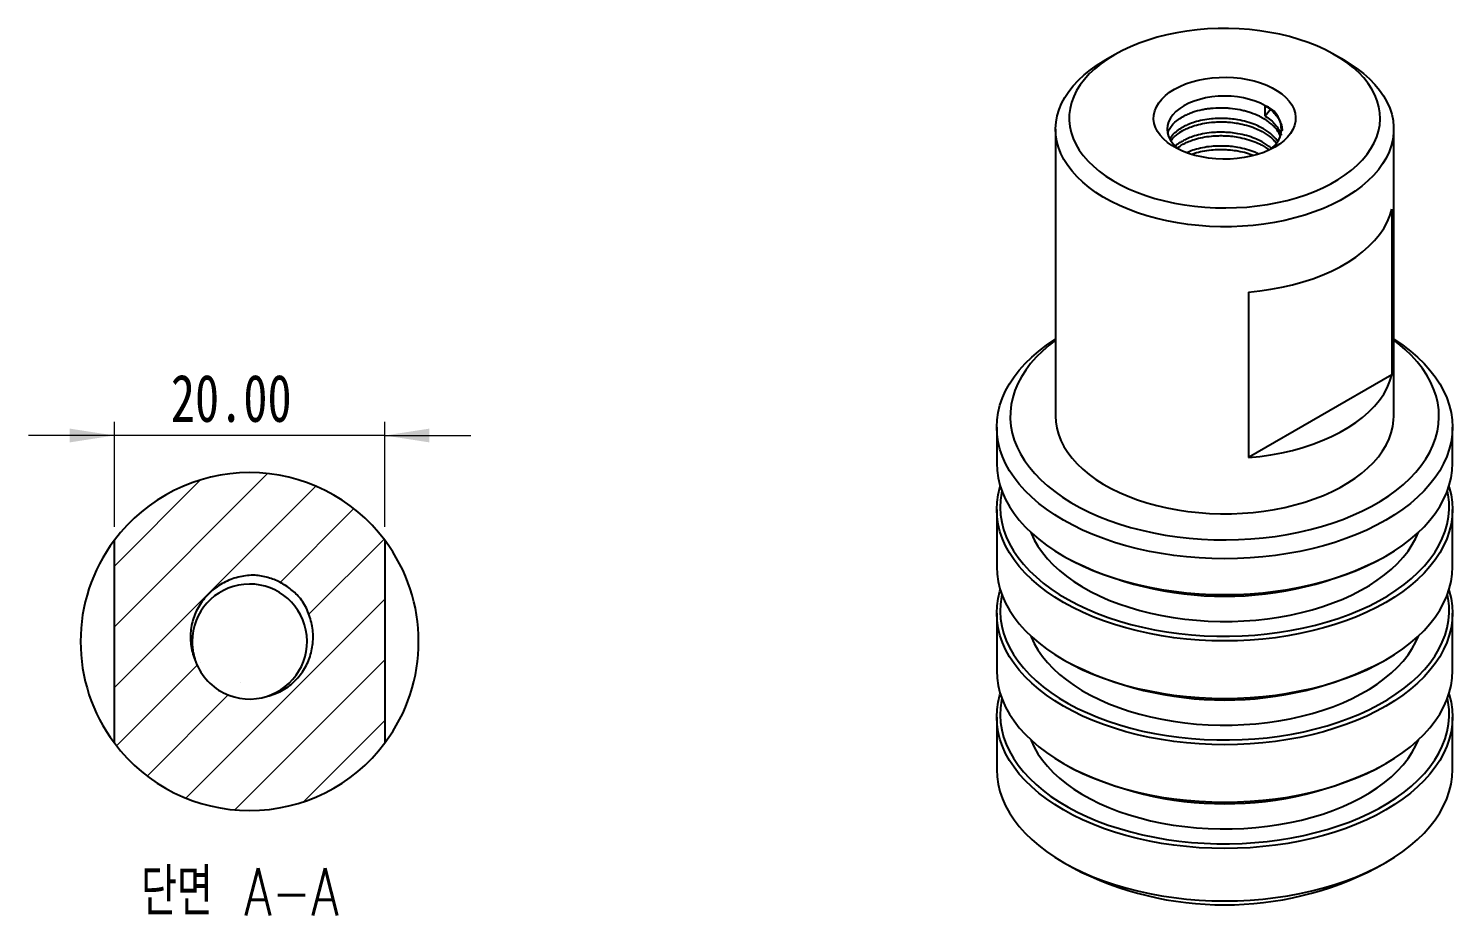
# Model space of a CAD drawing. Header units: millimetres. Extents: x 18 to 361, y 95 to 272.
# Drawn here: x 64.2 to 169.5, y 206.3 to 271.9 of the extents above; entities that cross this region are included whole.
import ezdxf

# ---------------------------------------------------------------- set-up
doc = ezdxf.new("R2010")
doc.units = ezdxf.units.MM
doc.styles.add('SLDTEXTSTYLE0', font='TXT', dxfattribs={"width": 0.75})
doc.styles.add('SLDTEXTSTYLE1', font='TXT', dxfattribs={"width": 0.75, "bigfont": 'bigfont'})
doc.dimstyles.new('SLDDIMSTYLE0', dxfattribs={"dimtxt": 3.5, "dimasz": 3.302, "dimexe": 0, "dimexo": 0.0625, "dimgap": 0.875, "dimtad": 1, "dimrnd": 1e-09, "dimzin": 4, "dimdsep": 46, "dimtxsty": 'SLDTEXTSTYLE0', "dimsah": 1, "dimcen": 0.09, "dimadec": 0, "dimazin": 1, "dimtfac": 1, "dimtmove": 0, "dimatfit": 0, "dimfxl": 0, "dimfrac": 2, "dimtolj": 1, "dimtzin": 12, "dimarcsym": 0})

# ---------------------------------------------------------------- blocks, each defined once
blk = doc.blocks.new('_D_15')
at = {"color": 7, "linetype": 'Continuous', "lineweight": 0}
for p, q in [((70.51, 235.06), (70.51, 242.81)), ((90.51, 235.06), (90.51, 242.81)), ((70.51, 241.81), (64.16, 241.81)), ((90.51, 241.81), (70.51, 241.81)), ((90.51, 241.81), (96.86, 241.81))]:
    blk.add_line(p, q, dxfattribs=at)
at = {"color": 7, "linetype": 'Continuous', "lineweight": 18}
for points in [[(70.51, 241.81), (67.21, 242.32), (67.21, 241.3)], [(90.51, 241.81), (93.81, 241.3), (93.81, 242.32)]]:
    blk.add_solid(points, dxfattribs=at)
at = {"color": 7, "linetype": 'Continuous', "lineweight": 18, "insert": (74.69, 246.32), "char_height": 3.5, "attachment_point": 1, "style": 'SLDTEXTSTYLE0'}
blk.add_mtext('20.00', dxfattribs=at)

msp = doc.modelspace()

# ---------------------------------------------------------------- hatches: boundary and pattern name
at = {"linetype": 'Continuous', "lineweight": 18}
h = msp.add_hatch(dxfattribs=at)
h.set_pattern_fill('ANSI31', style=0)
edge = h.paths.add_edge_path(flags=0)
edge.add_line((90.511, 219.064), (90.511, 234.064))
edge.add_arc((80.511, 226.564), 12.5, 36.8699, 143.1301)
edge.add_line((70.511, 234.064), (70.511, 219.064))
edge.add_arc((80.511, 226.564), 12.5, 216.8699, 323.1301)
edge = h.paths.add_edge_path(flags=0)
edge.add_spline(control_points=[(76.472, 225.243), (76.33, 225.579), (76.232, 225.936), (76.182, 226.296), (76.113, 226.793), (76.131, 227.309), (76.232, 227.8), (76.336, 228.308), (76.533, 228.805), (76.805, 229.247), (77.084, 229.7), (77.45, 230.107), (77.866, 230.439), (78.292, 230.778), (78.784, 231.047), (79.3, 231.222), (79.815, 231.397), (80.369, 231.481), (80.913, 231.474)], knot_values=[0, 0, 0, 0, 0.0010928, 0.0010928, 0.0010928, 0.0026071, 0.0026071, 0.0026071, 0.0041745, 0.0041745, 0.0041745, 0.0057826, 0.0057826, 0.0057826, 0.0074293, 0.0074293, 0.0074293, 0.0090745, 0.0090745, 0.0090745, 0.0090745], weights=[1, 1, 1, 1, 1, 1, 1, 1, 1, 1, 1, 1, 1, 1, 1, 1, 1, 1, 1], degree=3, periodic=0)
edge.add_spline(control_points=[(80.913, 231.474), (81.122, 231.457), (81.331, 231.426), (81.536, 231.383), (82.076, 231.268), (82.603, 231.059), (83.074, 230.772), (83.432, 230.553), (83.766, 230.286), (84.057, 229.984), (84.13, 229.909), (84.2, 229.832), (84.267, 229.752)], knot_values=[0, 0, 0, 0, 0.0006303, 0.0006303, 0.0006303, 0.0023049, 0.0023049, 0.0023049, 0.0035731, 0.0035731, 0.0035731, 0.0038852, 0.0038852, 0.0038852, 0.0038852], weights=[1, 1, 1, 1, 1, 1, 1, 1, 1, 1, 1, 1, 1], degree=3, periodic=0)
edge.add_spline(control_points=[(84.267, 229.752), (84.577, 229.332), (84.821, 228.854), (84.98, 228.356), (85.135, 227.868), (85.212, 227.348), (85.206, 226.836), (85.199, 226.328), (85.108, 225.815), (84.935, 225.338), (84.767, 224.873), (84.519, 224.43), (84.21, 224.044), (83.912, 223.672), (83.551, 223.342), (83.15, 223.085), (82.748, 222.827), (82.297, 222.635), (81.833, 222.525)], knot_values=[0, 0, 0, 0, 0.0015677, 0.0015677, 0.0015677, 0.0031036, 0.0031036, 0.0031036, 0.0046264, 0.0046264, 0.0046264, 0.0061083, 0.0061083, 0.0061083, 0.0075373, 0.0075373, 0.0075373, 0.008968, 0.008968, 0.008968, 0.008968], weights=[1, 1, 1, 1, 1, 1, 1, 1, 1, 1, 1, 1, 1, 1, 1, 1, 1, 1, 1], degree=3, periodic=0)
edge.add_arc((80.511, 226.564), 4.25, 198.10862, 288.11048, ccw=False)

# ---------------------------------------------------------------- linework, layer by layer
at = {"color": 7, "linetype": 'Continuous', "lineweight": 25}
for p, q in [((144.474, 269.977), (143.767, 269.569)), ((161.447, 269.569), (160.74, 269.977)), ((155.612, 265.436), (155.612, 266.202)), ((156.001, 265.919), (155.612, 265.436)), ((140.107, 264.467), (140.107, 243.237)), ((165.107, 243.237), (165.107, 264.467)), ((164.982, 258.547), (164.982, 246.299)), ((154.375, 252.424), (154.375, 240.176)), ((164.982, 246.299), (154.375, 240.176)), ((135.757, 242.42), (135.757, 239.767)), ((169.457, 239.767), (169.457, 242.42)), ((135.757, 236.337), (135.757, 232.091)), ((169.457, 232.091), (169.457, 236.337)), ((70.511, 219.064), (70.511, 234.064)), ((90.511, 234.064), (90.511, 219.064)), ((140.69, 232.889), (140.867, 232.787)), ((164.347, 232.787), (164.524, 232.889)), ((135.757, 228.662), (135.757, 224.416)), ((169.457, 224.416), (169.457, 228.662)), ((76.261, 226.564), (76.272, 226.271)), ((140.69, 225.214), (140.867, 225.112)), ((164.347, 225.112), (164.524, 225.214)), ((135.757, 220.986), (135.757, 217.108)), ((169.457, 217.108), (169.457, 220.986)), ((140.69, 217.538), (140.867, 217.436)), ((164.347, 217.436), (164.524, 217.538)), ((140.69, 210.23), (141.398, 209.822)), ((163.817, 209.822), (164.524, 210.23))]:
    msp.add_line(p, q, dxfattribs=at)
at = {"color": 7, "linetype": 'Continuous', "lineweight": 25, "flags": 128}
for points in [[(144.475, 269.978), (143.945, 269.65), (143.454, 269.303), (143.005, 268.937), (142.6, 268.554), (142.24, 268.157), (141.928, 267.746), (141.664, 267.324), (141.45, 266.893), (141.288, 266.455), (141.176, 266.011), (141.117, 265.564), (141.111, 265.115), (141.157, 264.668), (141.255, 264.223), (141.405, 263.783), (141.606, 263.35), (141.857, 262.925), (142.157, 262.512), (142.505, 262.111), (142.899, 261.724), (143.338, 261.354), (143.818, 261.002), (144.339, 260.669), (144.898, 260.357), (145.491, 260.068), (146.118, 259.803), (146.773, 259.562), (147.456, 259.348), (148.161, 259.161), (148.888, 259.001), (149.631, 258.871), (150.387, 258.769), (151.154, 258.698), (151.928, 258.656), (152.704, 258.645), (153.48, 258.664), (154.253, 258.713), (155.017, 258.792), (155.771, 258.901), (156.51, 259.039), (157.231, 259.205), (157.932, 259.399), (158.608, 259.62), (159.256, 259.867), (159.874, 260.138), (160.46, 260.433), (161.009, 260.75), (161.52, 261.088), (161.99, 261.445), (162.418, 261.819), (162.8, 262.21), (163.137, 262.614), (163.425, 263.03), (163.663, 263.457), (163.852, 263.892), (163.989, 264.334), (164.074, 264.779), (164.107, 265.227), (164.087, 265.676), (164.015, 266.122), (163.891, 266.565), (163.715, 267.002), (163.489, 267.431), (163.213, 267.85), (162.889, 268.257), (162.518, 268.651), (162.101, 269.03), (161.641, 269.391), (161.14, 269.734), (160.6, 270.056), (160.024, 270.357), (159.414, 270.634), (158.772, 270.888), (158.103, 271.115), (157.409, 271.316), (156.692, 271.489), (155.957, 271.634), (155.207, 271.75), (154.445, 271.837), (153.674, 271.894), (152.898, 271.92), (152.122, 271.916), (151.347, 271.882), (150.578, 271.818), (149.819, 271.724), (149.072, 271.601), (148.341, 271.449), (147.63, 271.268), (146.941, 271.061), (146.279, 270.827), (145.645, 270.567), (145.043, 270.284), (144.475, 269.978)], [(161.447, 269.569), (161.865, 269.316), (162.389, 268.96), (162.872, 268.585), (163.312, 268.192), (163.708, 267.784), (164.056, 267.363), (164.357, 266.929), (164.609, 266.485), (164.81, 266.032), (164.96, 265.573), (165.058, 265.109), (165.103, 264.642), (165.097, 264.175), (165.038, 263.709), (164.927, 263.246), (164.764, 262.788), (164.55, 262.337), (164.287, 261.895), (163.974, 261.464), (163.613, 261.046), (163.207, 260.642), (162.755, 260.254), (162.262, 259.883), (161.728, 259.532), (161.155, 259.202), (160.547, 258.893), (159.905, 258.608), (159.233, 258.348), (158.533, 258.113), (157.808, 257.905), (157.062, 257.724), (156.296, 257.572), (155.515, 257.449), (154.722, 257.355), (153.92, 257.291), (153.113, 257.257), (152.304, 257.253), (151.495, 257.279), (150.692, 257.336), (149.896, 257.423), (149.112, 257.539), (148.342, 257.684), (147.591, 257.857), (146.86, 258.059), (146.154, 258.287), (145.474, 258.541), (144.825, 258.82), (144.208, 259.123), (143.626, 259.448), (143.082, 259.794), (142.578, 260.159), (142.116, 260.543), (141.698, 260.943), (141.326, 261.359), (141.001, 261.787), (140.725, 262.226), (140.499, 262.675), (140.323, 263.131), (140.199, 263.593), (140.127, 264.058), (140.108, 264.525), (140.14, 264.992), (140.225, 265.457), (140.362, 265.918), (140.551, 266.372), (140.79, 266.819), (141.078, 267.255), (141.415, 267.68), (141.799, 268.092), (142.228, 268.488), (142.701, 268.867), (143.215, 269.228), (143.768, 269.569), (143.768, 269.569)], [(148.895, 267.426), (149.289, 267.632), (149.718, 267.814), (150.176, 267.97), (150.66, 268.098), (151.163, 268.197), (151.681, 268.267), (152.209, 268.305), (152.74, 268.313), (153.27, 268.29), (153.794, 268.236), (154.305, 268.151), (154.799, 268.037), (155.27, 267.895), (155.715, 267.726), (156.127, 267.532), (156.503, 267.315), (156.839, 267.077), (157.131, 266.821), (157.378, 266.549), (157.575, 266.264), (157.721, 265.969), (157.815, 265.666), (157.855, 265.36), (157.842, 265.053), (157.775, 264.749), (157.655, 264.45), (157.483, 264.159), (157.261, 263.88), (156.991, 263.616), (156.676, 263.368), (156.319, 263.14), (155.925, 262.935), (155.496, 262.753), (155.038, 262.597), (154.555, 262.469), (154.051, 262.37), (153.533, 262.3), (153.006, 262.261), (152.474, 262.254), (151.944, 262.277), (151.42, 262.331), (150.909, 262.416), (150.415, 262.529), (149.944, 262.672), (149.5, 262.841), (149.088, 263.035), (148.712, 263.252), (148.376, 263.49), (148.083, 263.746), (147.837, 264.018), (147.639, 264.303), (147.493, 264.598), (147.399, 264.901), (147.359, 265.207), (147.372, 265.514), (147.44, 265.818), (147.56, 266.117), (147.732, 266.408), (147.954, 266.687), (148.224, 266.951), (148.538, 267.199), (148.895, 267.426)], [(155.612, 266.202), (155.257, 266.385), (154.868, 266.544), (154.451, 266.677), (154.011, 266.783), (153.553, 266.859), (153.083, 266.905), (152.607, 266.92), (152.131, 266.905), (151.661, 266.859), (151.203, 266.783), (150.763, 266.677), (150.346, 266.544), (149.957, 266.385), (149.602, 266.202), (149.284, 265.997), (149.009, 265.772), (148.778, 265.531), (148.596, 265.277), (148.464, 265.013), (148.384, 264.742), (148.357, 264.467), (148.384, 264.192), (148.464, 263.921), (148.596, 263.657), (148.778, 263.402), (149.009, 263.162), (149.284, 262.937), (149.285, 262.936)], [(154.375, 252.424), (155.208, 252.51), (156.03, 252.627), (156.836, 252.777), (157.622, 252.958), (158.386, 253.169), (159.123, 253.409), (159.83, 253.678), (160.504, 253.974), (161.142, 254.295), (161.74, 254.641), (162.297, 255.009), (162.809, 255.398), (163.275, 255.806), (163.691, 256.232), (164.057, 256.672), (164.37, 257.126), (164.629, 257.592), (164.834, 258.066), (164.982, 258.547)], [(165.107, 248.943), (165.171, 248.902), (165.781, 248.485), (166.349, 248.049), (166.874, 247.596), (167.355, 247.126), (167.788, 246.641), (168.175, 246.143), (168.512, 245.633), (168.799, 245.113), (169.035, 244.585), (169.219, 244.05), (169.351, 243.509), (169.431, 242.966), (169.457, 242.42), (169.431, 241.875), (169.351, 241.331), (169.219, 240.791), (169.035, 240.256), (168.799, 239.727), (168.512, 239.208), (168.175, 238.698), (167.788, 238.2), (167.355, 237.715), (166.874, 237.245), (166.349, 236.791), (165.781, 236.355), (165.171, 235.939), (164.522, 235.542), (163.835, 235.167), (163.113, 234.815), (162.358, 234.487), (161.572, 234.184), (160.758, 233.907), (159.918, 233.656), (159.055, 233.433), (158.172, 233.239), (157.272, 233.073), (156.357, 232.937), (155.43, 232.83), (154.494, 232.754), (153.552, 232.708), (152.607, 232.693), (151.662, 232.708), (150.721, 232.754), (149.785, 232.83), (148.858, 232.937), (147.942, 233.073), (147.042, 233.239), (146.159, 233.433), (145.296, 233.656), (144.456, 233.907), (143.642, 234.184), (142.857, 234.487), (142.101, 234.815), (141.379, 235.167), (140.692, 235.542), (140.043, 235.939), (139.433, 236.355), (138.865, 236.791), (138.34, 237.245), (137.86, 237.715), (137.426, 238.2), (137.04, 238.698), (136.703, 239.208), (136.416, 239.727), (136.18, 240.256), (135.995, 240.791), (135.863, 241.331), (135.784, 241.875), (135.757, 242.42), (135.784, 242.966), (135.863, 243.509), (135.995, 244.05), (136.18, 244.585), (136.416, 245.113), (136.703, 245.633), (137.04, 246.143), (137.426, 246.641), (137.86, 247.126), (138.34, 247.596), (138.865, 248.049), (139.433, 248.485), (140.043, 248.902), (140.107, 248.943)], [(140.107, 248.863), (139.638, 248.497), (139.135, 248.057), (138.676, 247.601), (138.264, 247.13), (137.899, 246.647), (137.583, 246.152), (137.317, 245.647), (137.102, 245.135), (136.938, 244.616), (136.827, 244.093), (136.767, 243.566), (136.761, 243.039), (136.807, 242.512), (136.905, 241.988), (137.056, 241.468), (137.259, 240.954), (137.512, 240.447), (137.815, 239.95), (138.168, 239.463), (138.569, 238.989), (139.016, 238.529), (139.508, 238.085), (140.044, 237.658), (140.622, 237.249), (141.239, 236.861), (141.894, 236.493), (142.585, 236.148), (143.309, 235.827), (144.064, 235.53), (144.848, 235.258), (145.657, 235.013), (146.489, 234.796), (147.341, 234.607), (148.211, 234.446), (149.096, 234.314), (149.992, 234.212), (150.897, 234.14), (151.808, 234.098), (152.721, 234.087), (153.634, 234.106), (154.544, 234.155), (155.447, 234.235), (156.341, 234.344), (157.222, 234.483), (158.088, 234.651), (158.935, 234.848), (159.762, 235.072), (160.565, 235.324), (161.342, 235.601), (162.089, 235.905), (162.805, 236.232), (163.487, 236.583), (164.133, 236.956), (164.741, 237.35), (165.308, 237.763), (165.833, 238.195), (166.315, 238.643), (166.75, 239.106), (167.139, 239.584), (167.479, 240.073), (167.771, 240.573), (168.011, 241.082), (168.201, 241.597), (168.338, 242.119), (168.424, 242.644), (168.457, 243.171), (168.437, 243.698), (168.365, 244.224), (168.24, 244.746), (168.063, 245.264), (167.835, 245.774), (167.557, 246.277), (167.229, 246.769), (166.852, 247.249), (166.428, 247.716), (165.958, 248.169), (165.443, 248.604), (165.107, 248.863)], [(154.375, 240.176), (155.208, 240.261), (156.03, 240.379), (156.836, 240.529), (157.622, 240.71), (158.386, 240.921), (159.123, 241.161), (159.83, 241.43), (160.504, 241.726), (161.142, 242.047), (161.74, 242.393), (162.297, 242.761), (162.809, 243.15), (163.275, 243.558), (163.691, 243.984), (164.057, 244.424), (164.37, 244.878), (164.629, 245.344), (164.834, 245.818), (164.982, 246.299)], [(140.107, 243.237), (140.127, 242.828), (140.199, 242.363), (140.323, 241.901), (140.499, 241.445), (140.725, 240.996), (141.001, 240.557), (141.326, 240.128), (141.698, 239.713), (142.116, 239.313), (142.578, 238.929), (143.082, 238.564), (143.626, 238.218), (144.208, 237.892), (144.825, 237.59), (145.474, 237.311), (146.154, 237.057), (146.86, 236.829), (147.591, 236.627), (148.342, 236.454), (149.112, 236.309), (149.896, 236.192), (150.692, 236.106), (151.495, 236.049), (152.304, 236.023), (153.113, 236.027), (153.92, 236.061), (154.722, 236.125), (155.515, 236.219), (156.296, 236.342), (157.062, 236.494), (157.808, 236.675), (158.533, 236.883), (159.233, 237.118), (159.905, 237.378), (160.547, 237.663), (161.155, 237.972), (161.728, 238.302), (162.262, 238.653), (162.755, 239.024), (163.207, 239.412), (163.613, 239.816), (163.974, 240.234), (164.287, 240.665), (164.55, 241.107), (164.764, 241.558), (164.927, 242.016), (165.038, 242.479), (165.097, 242.945), (165.107, 243.237)], [(135.757, 239.767), (135.784, 239.221), (135.863, 238.677), (135.995, 238.137), (136.18, 237.602), (136.416, 237.074), (136.703, 236.554), (137.04, 236.044), (137.426, 235.546), (137.86, 235.061), (138.34, 234.591), (138.865, 234.138), (139.433, 233.702), (140.043, 233.285), (140.692, 232.888), (141.379, 232.513), (142.101, 232.161), (142.857, 231.833), (143.642, 231.53), (144.456, 231.253), (145.296, 231.003), (146.159, 230.78), (147.042, 230.585), (147.942, 230.419), (148.858, 230.283), (149.785, 230.177), (150.721, 230.1), (151.662, 230.055), (152.607, 230.039), (153.552, 230.055), (154.494, 230.1), (155.43, 230.177), (156.357, 230.283), (157.272, 230.419), (158.172, 230.585), (159.055, 230.78), (159.918, 231.003), (160.758, 231.253), (161.572, 231.53), (162.358, 231.833), (163.113, 232.161), (163.835, 232.513), (164.522, 232.888), (165.171, 233.285), (165.781, 233.702), (166.349, 234.138), (166.874, 234.591), (167.355, 235.061), (167.788, 235.546), (168.175, 236.044), (168.512, 236.554), (168.799, 237.074), (169.035, 237.602), (169.219, 238.137), (169.351, 238.677), (169.431, 239.221), (169.457, 239.767)], [(169.193, 238.052), (169.219, 237.966), (169.351, 237.426), (169.431, 236.882), (169.457, 236.337), (169.431, 235.792), (169.351, 235.248), (169.219, 234.708), (169.035, 234.173), (168.799, 233.644), (168.512, 233.124), (168.175, 232.615), (167.788, 232.117), (167.355, 231.632), (166.874, 231.162), (166.349, 230.708), (165.781, 230.272), (165.171, 229.855), (164.522, 229.459), (163.835, 229.084), (163.113, 228.732), (162.358, 228.404), (161.572, 228.101), (160.758, 227.823), (159.918, 227.573), (159.055, 227.35), (158.172, 227.156), (157.272, 226.99), (156.357, 226.854), (155.43, 226.747), (154.494, 226.671), (153.552, 226.625), (152.607, 226.61), (151.662, 226.625), (150.721, 226.671), (149.785, 226.747), (148.858, 226.854), (147.942, 226.99), (147.042, 227.156), (146.159, 227.35), (145.296, 227.573), (144.456, 227.823), (143.642, 228.101), (142.857, 228.404), (142.101, 228.732), (141.379, 229.084), (140.692, 229.459), (140.043, 229.855), (139.433, 230.272), (138.865, 230.708), (138.34, 231.162), (137.86, 231.632), (137.426, 232.117), (137.04, 232.615), (136.703, 233.124), (136.416, 233.644), (136.18, 234.173), (135.995, 234.708), (135.863, 235.248), (135.784, 235.792), (135.757, 236.337), (135.784, 236.882), (135.863, 237.426), (135.995, 237.966), (136.021, 238.052)], [(136.134, 237.722), (136.101, 237.556), (136.028, 237.016), (136.008, 236.473), (136.041, 235.931), (136.127, 235.391), (136.266, 234.855), (136.458, 234.324), (136.701, 233.8), (136.995, 233.285), (137.339, 232.78), (137.732, 232.288), (138.173, 231.809), (138.66, 231.345), (139.191, 230.897), (139.766, 230.468), (140.382, 230.059), (141.036, 229.67), (141.728, 229.303), (142.455, 228.959), (143.214, 228.64), (144.004, 228.346), (144.821, 228.078), (145.663, 227.837), (146.527, 227.624), (147.411, 227.44), (148.311, 227.285), (149.225, 227.159), (150.15, 227.064), (151.082, 226.999), (152.02, 226.964), (152.96, 226.96), (153.898, 226.987), (154.832, 227.045), (155.759, 227.133), (156.676, 227.251), (157.58, 227.398), (158.468, 227.575), (159.338, 227.781), (160.185, 228.015), (161.009, 228.276), (161.805, 228.564), (162.572, 228.877), (163.307, 229.215), (164.008, 229.576), (164.673, 229.959), (165.298, 230.364), (165.883, 230.788), (166.426, 231.231), (166.924, 231.691), (167.376, 232.166), (167.782, 232.656), (168.138, 233.158), (168.445, 233.67), (168.701, 234.192), (168.905, 234.722), (169.057, 235.257), (169.157, 235.796), (169.203, 236.338), (169.197, 236.88), (169.137, 237.421), (169.081, 237.722)], [(138.277, 234.649), (138.301, 234.591), (138.528, 234.101), (138.806, 233.619), (139.134, 233.148), (139.509, 232.689), (139.932, 232.243), (140.4, 231.813), (140.911, 231.4), (141.465, 231.006), (142.058, 230.631), (142.69, 230.277), (143.356, 229.946), (144.056, 229.639), (144.786, 229.356), (145.545, 229.099), (146.328, 228.868), (147.134, 228.665), (147.96, 228.49), (148.803, 228.344), (149.658, 228.228), (150.525, 228.141), (151.399, 228.084), (152.277, 228.057), (153.157, 228.061), (154.034, 228.095), (154.907, 228.16), (155.771, 228.254), (156.624, 228.378), (157.462, 228.531), (158.283, 228.713), (159.084, 228.923), (159.862, 229.16), (160.613, 229.424), (161.336, 229.713), (162.028, 230.027), (162.686, 230.364), (163.308, 230.723), (163.892, 231.103), (164.435, 231.502), (164.936, 231.919), (165.392, 232.353), (165.803, 232.802), (166.167, 233.264), (166.482, 233.738), (166.748, 234.222), (166.937, 234.649)], [(135.757, 232.091), (135.784, 231.546), (135.863, 231.002), (135.995, 230.462), (136.18, 229.926), (136.416, 229.398), (136.703, 228.878), (137.04, 228.369), (137.426, 227.871), (137.86, 227.386), (138.34, 226.916), (138.865, 226.462), (139.433, 226.026), (140.043, 225.609), (140.692, 225.213), (141.379, 224.838), (142.101, 224.486), (142.857, 224.158), (143.642, 223.855), (144.456, 223.577), (145.296, 223.327), (146.159, 223.104), (147.042, 222.91), (147.942, 222.744), (148.858, 222.608), (149.785, 222.501), (150.721, 222.425), (151.662, 222.379), (152.607, 222.364), (153.552, 222.379), (154.494, 222.425), (155.43, 222.501), (156.357, 222.608), (157.272, 222.744), (158.172, 222.91), (159.055, 223.104), (159.918, 223.327), (160.758, 223.577), (161.572, 223.855), (162.358, 224.158), (163.113, 224.486), (163.835, 224.838), (164.522, 225.213), (165.171, 225.609), (165.781, 226.026), (166.349, 226.462), (166.874, 226.916), (167.355, 227.386), (167.788, 227.871), (168.175, 228.369), (168.512, 228.878), (168.799, 229.398), (169.035, 229.926), (169.219, 230.462), (169.351, 231.002), (169.431, 231.546), (169.457, 232.091)], [(169.193, 230.376), (169.219, 230.291), (169.351, 229.751), (169.431, 229.207), (169.457, 228.662), (169.431, 228.116), (169.351, 227.572), (169.219, 227.032), (169.035, 226.497), (168.799, 225.969), (168.512, 225.449), (168.175, 224.939), (167.788, 224.441), (167.355, 223.956), (166.874, 223.486), (166.349, 223.033), (165.781, 222.597), (165.171, 222.18), (164.522, 221.783), (163.835, 221.408), (163.113, 221.056), (162.358, 220.728), (161.572, 220.425), (160.758, 220.148), (159.918, 219.898), (159.055, 219.675), (158.172, 219.48), (157.272, 219.314), (156.357, 219.178), (155.43, 219.072), (154.494, 218.995), (153.552, 218.95), (152.607, 218.934), (151.662, 218.95), (150.721, 218.995), (149.785, 219.072), (148.858, 219.178), (147.942, 219.314), (147.042, 219.48), (146.159, 219.675), (145.296, 219.898), (144.456, 220.148), (143.642, 220.425), (142.857, 220.728), (142.101, 221.056), (141.379, 221.408), (140.692, 221.783), (140.043, 222.18), (139.433, 222.597), (138.865, 223.033), (138.34, 223.486), (137.86, 223.956), (137.426, 224.441), (137.04, 224.939), (136.703, 225.449), (136.416, 225.969), (136.18, 226.497), (135.995, 227.032), (135.863, 227.572), (135.784, 228.116), (135.757, 228.662), (135.784, 229.207), (135.863, 229.751), (135.995, 230.291), (136.021, 230.376)], [(136.134, 230.046), (136.101, 229.881), (136.028, 229.34), (136.008, 228.798), (136.041, 228.256), (136.127, 227.716), (136.266, 227.179), (136.458, 226.648), (136.701, 226.124), (136.995, 225.609), (137.339, 225.105), (137.732, 224.612), (138.173, 224.133), (138.66, 223.669), (139.191, 223.222), (139.766, 222.793), (140.382, 222.383), (141.036, 221.994), (141.728, 221.627), (142.455, 221.284), (143.214, 220.964), (144.004, 220.67), (144.821, 220.402), (145.663, 220.162), (146.527, 219.949), (147.411, 219.764), (148.311, 219.609), (149.225, 219.484), (150.15, 219.388), (151.082, 219.323), (152.02, 219.289), (152.96, 219.285), (153.898, 219.312), (154.832, 219.369), (155.759, 219.457), (156.676, 219.575), (157.58, 219.723), (158.468, 219.9), (159.338, 220.106), (160.185, 220.34), (161.009, 220.601), (161.805, 220.888), (162.572, 221.202), (163.307, 221.539), (164.008, 221.9), (164.673, 222.284), (165.298, 222.689), (165.883, 223.113), (166.426, 223.556), (166.924, 224.016), (167.376, 224.491), (167.782, 224.98), (168.138, 225.482), (168.445, 225.995), (168.701, 226.517), (168.905, 227.046), (169.057, 227.581), (169.157, 228.121), (169.203, 228.662), (169.197, 229.205), (169.137, 229.746), (169.081, 230.046)], [(138.277, 226.974), (138.301, 226.916), (138.528, 226.425), (138.806, 225.943), (139.134, 225.472), (139.509, 225.013), (139.932, 224.568), (140.4, 224.138), (140.911, 223.725), (141.465, 223.33), (142.058, 222.956), (142.69, 222.602), (143.356, 222.271), (144.056, 221.963), (144.786, 221.68), (145.545, 221.423), (146.328, 221.193), (147.134, 220.99), (147.96, 220.815), (148.803, 220.669), (149.658, 220.552), (150.525, 220.465), (151.399, 220.408), (152.277, 220.382), (153.157, 220.385), (154.034, 220.42), (154.907, 220.484), (155.771, 220.578), (156.624, 220.702), (157.462, 220.856), (158.283, 221.038), (159.084, 221.248), (159.862, 221.485), (160.613, 221.749), (161.336, 222.038), (162.028, 222.351), (162.686, 222.688), (163.308, 223.047), (163.892, 223.427), (164.435, 223.826), (164.936, 224.244), (165.392, 224.678), (165.803, 225.127), (166.167, 225.589), (166.482, 226.063), (166.748, 226.547), (166.937, 226.974)], [(135.757, 224.416), (135.784, 223.87), (135.863, 223.326), (135.995, 222.786), (136.18, 222.251), (136.416, 221.723), (136.703, 221.203), (137.04, 220.693), (137.426, 220.195), (137.86, 219.71), (138.34, 219.24), (138.865, 218.787), (139.433, 218.351), (140.043, 217.934), (140.692, 217.537), (141.379, 217.162), (142.101, 216.81), (142.857, 216.482), (143.642, 216.179), (144.456, 215.902), (145.296, 215.652), (146.159, 215.429), (147.042, 215.234), (147.942, 215.068), (148.858, 214.932), (149.785, 214.826), (150.721, 214.749), (151.662, 214.704), (152.607, 214.688), (153.552, 214.704), (154.494, 214.749), (155.43, 214.826), (156.357, 214.932), (157.272, 215.068), (158.172, 215.234), (159.055, 215.429), (159.918, 215.652), (160.758, 215.902), (161.572, 216.179), (162.358, 216.482), (163.113, 216.81), (163.835, 217.162), (164.522, 217.537), (165.171, 217.934), (165.781, 218.351), (166.349, 218.787), (166.874, 219.24), (167.355, 219.71), (167.788, 220.195), (168.175, 220.693), (168.512, 221.203), (168.799, 221.723), (169.035, 222.251), (169.219, 222.786), (169.351, 223.326), (169.431, 223.87), (169.457, 224.416)], [(169.193, 222.701), (169.219, 222.615), (169.351, 222.075), (169.431, 221.531), (169.457, 220.986), (169.431, 220.441), (169.351, 219.897), (169.219, 219.357), (169.035, 218.822), (168.799, 218.293), (168.512, 217.773), (168.175, 217.264), (167.788, 216.766), (167.355, 216.281), (166.874, 215.811), (166.349, 215.357), (165.781, 214.921), (165.171, 214.504), (164.522, 214.108), (163.835, 213.733), (163.113, 213.381), (162.358, 213.053), (161.572, 212.75), (160.758, 212.473), (159.918, 212.222), (159.055, 211.999), (158.172, 211.805), (157.272, 211.639), (156.357, 211.503), (155.43, 211.396), (154.494, 211.32), (153.552, 211.274), (152.607, 211.259), (151.662, 211.274), (150.721, 211.32), (149.785, 211.396), (148.858, 211.503), (147.942, 211.639), (147.042, 211.805), (146.159, 211.999), (145.296, 212.222), (144.456, 212.473), (143.642, 212.75), (142.857, 213.053), (142.101, 213.381), (141.379, 213.733), (140.692, 214.108), (140.043, 214.504), (139.433, 214.921), (138.865, 215.357), (138.34, 215.811), (137.86, 216.281), (137.426, 216.766), (137.04, 217.264), (136.703, 217.773), (136.416, 218.293), (136.18, 218.822), (135.995, 219.357), (135.863, 219.897), (135.784, 220.441), (135.757, 220.986), (135.784, 221.531), (135.863, 222.075), (135.995, 222.615), (136.021, 222.701)], [(136.134, 222.371), (136.101, 222.205), (136.028, 221.665), (136.008, 221.122), (136.041, 220.58), (136.127, 220.04), (136.266, 219.504), (136.458, 218.973), (136.701, 218.449), (136.995, 217.934), (137.339, 217.429), (137.732, 216.937), (138.173, 216.458), (138.66, 215.994), (139.191, 215.547), (139.766, 215.117), (140.382, 214.708), (141.036, 214.319), (141.728, 213.952), (142.455, 213.608), (143.214, 213.289), (144.004, 212.995), (144.821, 212.727), (145.663, 212.486), (146.527, 212.273), (147.411, 212.089), (148.311, 211.934), (149.225, 211.808), (150.15, 211.713), (151.082, 211.648), (152.02, 211.613), (152.96, 211.609), (153.898, 211.636), (154.832, 211.694), (155.759, 211.782), (156.676, 211.9), (157.58, 212.047), (158.468, 212.224), (159.338, 212.43), (160.185, 212.664), (161.009, 212.925), (161.805, 213.213), (162.572, 213.526), (163.307, 213.864), (164.008, 214.225), (164.673, 214.608), (165.298, 215.013), (165.883, 215.437), (166.426, 215.88), (166.924, 216.34), (167.376, 216.815), (167.782, 217.305), (168.138, 217.807), (168.445, 218.319), (168.701, 218.841), (168.905, 219.371), (169.057, 219.906), (169.157, 220.445), (169.203, 220.987), (169.197, 221.529), (169.137, 222.07), (169.081, 222.371)], [(138.277, 219.298), (138.301, 219.24), (138.528, 218.75), (138.806, 218.268), (139.134, 217.797), (139.509, 217.338), (139.932, 216.892), (140.4, 216.462), (140.911, 216.049), (141.465, 215.655), (142.058, 215.28), (142.69, 214.926), (143.356, 214.595), (144.056, 214.288), (144.786, 214.005), (145.545, 213.748), (146.328, 213.517), (147.134, 213.314), (147.96, 213.139), (148.803, 212.993), (149.658, 212.877), (150.525, 212.79), (151.399, 212.733), (152.277, 212.706), (153.157, 212.71), (154.034, 212.744), (154.907, 212.809), (155.771, 212.903), (156.624, 213.027), (157.462, 213.18), (158.283, 213.362), (159.084, 213.572), (159.862, 213.809), (160.613, 214.073), (161.336, 214.362), (162.028, 214.676), (162.686, 215.013), (163.308, 215.372), (163.892, 215.752), (164.435, 216.151), (164.936, 216.568), (165.392, 217.002), (165.803, 217.451), (166.167, 217.913), (166.482, 218.387), (166.748, 218.871), (166.937, 219.298)], [(135.757, 217.108), (135.784, 216.562), (135.863, 216.018), (135.995, 215.478), (136.18, 214.943), (136.416, 214.415), (136.703, 213.895), (137.04, 213.385), (137.426, 212.887), (137.86, 212.402), (138.34, 211.932), (138.865, 211.479), (139.433, 211.043), (140.043, 210.626), (140.692, 210.229), (141.379, 209.854), (142.101, 209.502), (142.857, 209.174), (143.642, 208.871), (144.456, 208.594), (145.296, 208.344), (146.159, 208.121), (147.042, 207.926), (147.942, 207.76), (148.858, 207.624), (149.785, 207.518), (150.721, 207.441), (151.662, 207.396), (152.607, 207.38), (153.552, 207.396), (154.494, 207.441), (155.43, 207.518), (156.357, 207.624), (157.272, 207.76), (158.172, 207.926), (159.055, 208.121), (159.918, 208.344), (160.758, 208.594), (161.572, 208.871), (162.358, 209.174), (163.113, 209.502), (163.835, 209.854), (164.522, 210.229), (165.171, 210.626), (165.781, 211.043), (166.349, 211.479), (166.874, 211.932), (167.355, 212.402), (167.788, 212.887), (168.175, 213.385), (168.512, 213.895), (168.799, 214.415), (169.035, 214.943), (169.219, 215.478), (169.351, 216.018), (169.431, 216.562), (169.457, 217.108)]]:
    msp.add_lwpolyline(points, dxfattribs=at)
at = {"color": 7, "linetype": 'Continuous', "lineweight": 25}
for centre, radius, start, end in [((154.98, 264.492), 1.823, 301.03139, 69.6922), ((80.511, 226.564), 12.5, 36.8699, 143.1301), ((80.511, 226.564), 12.5, 143.1301, 216.8699), ((80.511, 226.564), 12.5, 323.1301, 36.8699), ((152.607, 255.356), 25.44, 242.51758, 297.48242), ((80.51, 226.568), 4.249, 287.04224, 180.05149), ((80.511, 226.564), 4.25, 198.10862, 288.10921), ((152.607, 247.681), 25.44, 242.51758, 297.48242), ((80.511, 226.564), 12.5, 216.8699, 323.1301), ((152.607, 240.005), 25.44, 242.51758, 297.48242), ((152.607, 231.425), 24.338, 242.57565, 297.42435)]:
    msp.add_arc(centre, radius, start, end, dxfattribs=at)
for points, knots in [([(148.41, 264.149), (148.418, 264.192), (148.448, 264.346), (148.595, 264.603), (148.845, 264.91), (149.178, 265.194), (149.461, 265.355), (149.602, 265.436)], [0, 0, 0, 0, 0.08628341, 0.31471256, 0.54314171, 0.77157085, 1, 1, 1, 1]), ([(156.736, 263.931), (156.719, 263.973), (156.645, 264.166), (156.477, 264.419), (156.247, 264.68), (156.032, 264.881), (155.805, 265.057), (155.551, 265.222), (155.314, 265.356), (154.933, 265.541), (154.516, 265.698), (154.074, 265.822), (153.619, 265.926), (153.146, 265.995), (152.668, 266.027), (152.189, 266.038), (151.714, 266.013), (151.255, 265.955), (150.807, 265.875), (150.357, 265.755), (149.918, 265.592), (149.708, 265.488), (149.602, 265.436)], [0, 0, 0, 0, 0.0232397, 0.1069955, 0.1462542, 0.1825596, 0.2360444, 0.2664035, 0.30406, 0.3419583, 0.4257151, 0.463372, 0.5012706, 0.5850276, 0.622688, 0.6605903, 0.7443563, 0.7820127, 0.8199108, 0.9036666, 0.9515825, 1, 1, 1, 1]), ([(155.612, 266.202), (155.754, 266.105), (156.036, 265.911), (156.368, 265.579), (156.624, 265.225), (156.787, 264.852), (156.861, 264.553), (156.85, 264.382), (156.847, 264.339)], [0, 0, 0, 0, 0.1875047, 0.3750094, 0.5625141, 0.7500188, 0.9375235, 1, 1, 1, 1]), ([(155.612, 265.436), (155.753, 265.339), (156.036, 265.146), (156.37, 264.814), (156.618, 264.459), (156.756, 264.194), (156.783, 264.049), (156.786, 264.032)], [0, 0, 0, 0, 0.24167123, 0.48334247, 0.7250137, 0.96668494, 1, 1, 1, 1]), ([(148.553, 263.733), (148.57, 263.767), (148.639, 263.909), (148.85, 264.143), (149.177, 264.428), (149.46, 264.59), (149.602, 264.671)], [0, 0, 0, 0, 0.0943199, 0.3962132, 0.6981066, 1, 1, 1, 1]), ([(149.602, 264.416), (149.443, 264.323), (149.182, 264.172), (148.927, 263.956), (148.765, 263.788), (148.676, 263.685), (148.638, 263.625), (148.636, 263.622)], [0, 0, 0, 0, 0.39519333, 0.64751886, 0.80037418, 0.98954672, 1, 1, 1, 1]), ([(156.541, 263.542), (156.538, 263.547), (156.467, 263.684), (156.253, 263.912), (155.937, 264.198), (155.617, 264.419), (155.265, 264.62), (154.81, 264.828), (154.241, 265.021), (153.632, 265.159), (153.082, 265.235), (152.607, 265.266), (152.132, 265.27), (151.583, 265.237), (150.974, 265.149), (150.405, 265.005), (149.948, 264.841), (149.707, 264.723), (149.602, 264.671)], [0, 0, 0, 0, 0.0027898, 0.0838704, 0.1503556, 0.2022319, 0.2541081, 0.3205933, 0.4016739, 0.4827545, 0.5492397, 0.6011159, 0.6529922, 0.7194774, 0.800558, 0.8816402, 0.9481254, 1, 1, 1, 1]), ([(149.602, 264.416), (149.707, 264.467), (149.948, 264.586), (150.405, 264.75), (150.974, 264.893), (151.583, 264.982), (152.132, 265.014), (152.607, 265.011), (153.082, 264.979), (153.632, 264.904), (154.24, 264.766), (154.81, 264.573), (155.265, 264.365), (155.618, 264.163), (155.935, 263.942), (156.222, 263.698), (156.368, 263.508), (156.433, 263.423)], [0, 0, 0, 0, 0.0534349, 0.12192, 0.205441, 0.2889604, 0.3574455, 0.4108821, 0.4643187, 0.5328037, 0.6163231, 0.6998425, 0.7683276, 0.8217642, 0.8752008, 0.9436858, 1, 1, 1, 1]), ([(149.602, 263.65), (149.504, 263.594), (149.28, 263.467), (149.063, 263.319), (148.97, 263.22), (148.961, 263.211)], [0, 0, 0, 0, 0.4125528, 0.9413021, 1, 1, 1, 1]), ([(149.123, 263.085), (149.184, 263.133), (149.325, 263.244), (149.501, 263.34), (149.602, 263.395)], [0, 0, 0, 0, 0.42779411, 1, 1, 1, 1]), ([(156.07, 263.046), (156.016, 263.096), (155.88, 263.22), (155.616, 263.397), (155.265, 263.599), (154.81, 263.807), (154.241, 264), (153.632, 264.139), (153.082, 264.214), (152.607, 264.245), (152.132, 264.249), (151.583, 264.217), (150.974, 264.128), (150.405, 263.984), (149.948, 263.821), (149.707, 263.702), (149.602, 263.65)], [0, 0, 0, 0, 0.03901584, 0.09769008, 0.15636432, 0.23156197, 0.32326756, 0.41497316, 0.4901708, 0.54884504, 0.60751928, 0.68271692, 0.77442252, 0.86612995, 0.94132759, 1, 1, 1, 1]), ([(149.602, 263.395), (149.707, 263.447), (149.948, 263.565), (150.405, 263.729), (150.974, 263.873), (151.583, 263.961), (152.132, 263.994), (152.607, 263.99), (153.082, 263.959), (153.632, 263.884), (154.241, 263.745), (154.81, 263.552), (155.266, 263.345), (155.614, 263.141), (155.819, 263.011), (155.903, 262.938), (155.903, 262.938)], [0, 0, 0, 0, 0.0610509, 0.1392969, 0.234722, 0.3301452, 0.4083912, 0.469444, 0.5304968, 0.6087428, 0.704166, 0.7995892, 0.8778352, 0.938888, 0.9999408, 1, 1, 1, 1]), ([(155.126, 262.633), (155.031, 262.678), (154.755, 262.81), (154.239, 262.978), (153.632, 263.118), (153.082, 263.193), (152.607, 263.225), (152.132, 263.228), (151.583, 263.196), (150.973, 263.108), (150.406, 262.962), (150.025, 262.831), (149.855, 262.749), (149.821, 262.733)], [0, 0, 0, 0, 0.0617467, 0.1798485, 0.2979503, 0.3947926, 0.4703555, 0.5459183, 0.6427606, 0.7608625, 0.8789667, 0.975809, 1, 1, 1, 1]), ([(150.153, 262.609), (150.227, 262.637), (150.483, 262.734), (150.976, 262.85), (151.582, 262.941), (152.133, 262.973), (152.607, 262.969), (153.082, 262.938), (153.631, 262.862), (154.216, 262.734), (154.588, 262.599), (154.761, 262.536)], [0, 0, 0, 0, 0.0562858, 0.1952046, 0.3341206, 0.4480302, 0.5369102, 0.6257902, 0.7396998, 0.8786158, 1, 1, 1, 1]), ([(80.913, 231.474), (80.532, 231.479), (80.158, 231.442), (79.425, 231.278), (79.062, 231.15), (78.557, 230.901), (78.394, 230.808), (78.078, 230.603), (77.925, 230.49), (77.489, 230.125), (77.231, 229.852), (76.896, 229.396), (76.793, 229.235), (76.61, 228.904), (76.449, 228.564), (76.332, 228.207), (76.237, 227.841), (76.2, 227.653), (76.129, 227.091), (76.127, 226.715), (76.225, 225.96), (76.324, 225.594), (76.472, 225.243)], [0, 0, 0, 0, 0.125, 0.125, 0.25, 0.25, 0.3125, 0.3125, 0.375, 0.375, 0.5, 0.5, 0.5625, 0.5625, 0.625, 0.6875, 0.6875, 0.75, 0.75, 0.875, 0.875, 1, 1, 1, 1]), ([(84.267, 229.752), (84.057, 230), (83.824, 230.225), (83.319, 230.625), (83.045, 230.802), (82.473, 231.095), (82.175, 231.212), (81.557, 231.389), (81.236, 231.448), (80.913, 231.474)], [0, 0, 0, 0, 0.25, 0.25, 0.5, 0.5, 0.75, 0.75, 1, 1, 1, 1]), ([(81.833, 222.525), (82.201, 222.612), (82.551, 222.746), (83.046, 223.015), (83.207, 223.117), (83.511, 223.338), (83.654, 223.459), (84.062, 223.845), (84.305, 224.14), (84.604, 224.615), (84.694, 224.779), (84.854, 225.118), (84.924, 225.295), (85.099, 225.832), (85.17, 226.199), (85.208, 226.762), (85.209, 226.952), (85.191, 227.327), (85.17, 227.513), (85.077, 228.066), (84.97, 228.433), (84.677, 229.122), (84.492, 229.447), (84.267, 229.752)], [0, 0, 0, 0, 0.125, 0.125, 0.1875, 0.1875, 0.25, 0.25, 0.375, 0.375, 0.4375, 0.4375, 0.5, 0.5, 0.625, 0.625, 0.6875, 0.6875, 0.75, 0.75, 0.875, 0.875, 1, 1, 1, 1]), ([(76.261, 226.564), (76.262, 226.505), (76.264, 226.381), (76.277, 226.185), (76.301, 225.972), (76.339, 225.742), (76.394, 225.496), (76.445, 225.329), (76.472, 225.243)], [0, 0, 0, 0, 0.13178054, 0.27751645, 0.43720712, 0.61085181, 0.79844973, 1, 1, 1, 1])]:
    msp.add_open_spline(points, degree=3, knots=knots, dxfattribs=at)

# ---------------------------------------------------------------- texts
at = {"color": 7, "linetype": 'Continuous', "lineweight": 18, "insert": (79.79, 209.8), "char_height": 3.5, "attachment_point": 2, "style": 'SLDTEXTSTYLE1'}
msp.add_mtext('단면 A-A', dxfattribs=at)

# ---------------------------------------------------------------- dimensions: what is measured, and where the dimension line sits
at = {"color": 7, "linetype": 'Continuous', "lineweight": 18}
dim = msp.add_linear_dim(base=(70.511, 241.81), p1=(90.511, 234.064), p2=(70.511, 234.064), dimstyle='SLDDIMSTYLE0', dxfattribs=at)
dim.commit()
dim.dimension.update_dxf_attribs({"geometry": '_D_15', "text_midpoint": (80.511, 241.81), "dimtype": 160})

doc.saveas('drawing.dxf')
